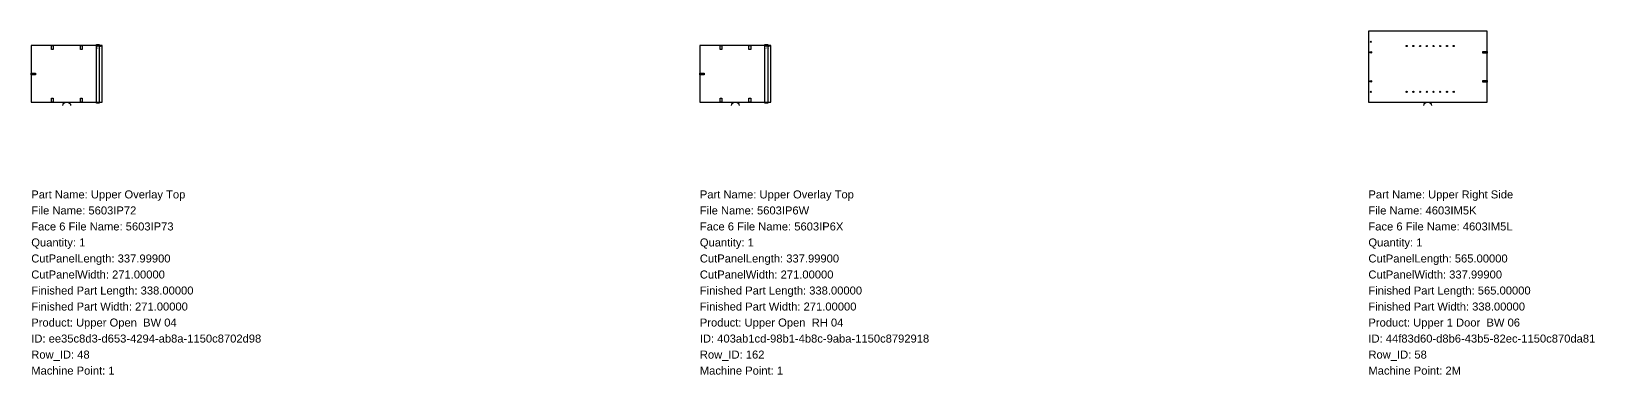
# Model space of a CAD drawing. Header units: inches. Extents: x 0 to 159254, y -1296 to 458.
# Drawn here: x 93311 to 100754, y -1296 to 338 of the extents above; entities that cross this region are included whole.
import ezdxf

# ---------------------------------------------------------------- set-up
doc = ezdxf.new("R2010")
doc.units = ezdxf.units.IN
doc.header["$MEASUREMENT"] = 0
for name, color, linetype in [('BORDER_Z23P0RT1001', 7, 'Continuous'), ('HBORE_Z11P5', 4, 'Continuous'), ('NESTTEXT', 1, 'Continuous'), ('PLINEDIRECTION', 6, 'Continuous'), ('ROUTE_Z12P0RT1003', 7, 'Continuous'), ('VBORE_Z11P0', 3, 'Continuous'), ('VBORE_Z12P0', 3, 'Continuous'), ('VBORE_Z23P0', 3, 'Continuous')]:
    doc.layers.add(name, color=color, linetype=linetype)
doc.styles.get("Standard").update_dxf_attribs({"font": 'arial.ttf'})

msp = doc.modelspace()

# ---------------------------------------------------------------- linework, layer by layer
at = {"layer": 'BORDER_Z23P0RT1001', "color": 2}
for points in [[(99940.919, -15, -0.414213562), (99955.919, 0), (100241.594, 0), (100241.594, 337.999), (99676.594, 337.999), (99676.594, 0), (99962.269, 0, -0.414213562), (99977.269, -15)], [(93461.8205, -15, -0.414213562), (93476.8205, 0), (93648.995, 0), (93648.995, 271), (93310.996, 271), (93310.996, 0), (93483.1705, 0, -0.414213562), (93498.1705, -15)], [(96644.6195, -15, -0.414213562), (96659.6195, 0), (96831.794, 0), (96831.794, 271), (96493.795, 271), (96493.795, 0), (96665.9695, 0, -0.414213562), (96680.9695, -15)]]:
    msp.add_lwpolyline(points, format="xyb", dxfattribs=at)
at = {"layer": 'HBORE_Z11P5', "color": 4}
for points in [[(93414.996, 271), (93414.996, 251), (93406.996, 251), (93406.996, 271), (93414.996, 271)], [(93552.996, 271), (93552.996, 251), (93544.996, 251), (93544.996, 271), (93552.996, 271)], [(96597.795, 271), (96597.795, 251), (96589.795, 251), (96589.795, 271), (96597.795, 271)], [(96735.795, 271), (96735.795, 251), (96727.795, 251), (96727.795, 271), (96735.795, 271)], [(100241.594, 233.999), (100221.594, 233.999), (100221.594, 241.999), (100241.594, 241.999), (100241.594, 233.999)], [(93310.996, 139.5), (93330.996, 139.5), (93330.996, 131.5), (93310.996, 131.5), (93310.996, 139.5)], [(96493.795, 139.5), (96513.795, 139.5), (96513.795, 131.5), (96493.795, 131.5), (96493.795, 139.5)], [(100241.594, 95.999), (100221.594, 95.999), (100221.594, 103.999), (100241.594, 103.999), (100241.594, 95.999)], [(93406.996, 0), (93406.996, 20), (93414.996, 20), (93414.996, 0), (93406.996, 0)], [(93544.996, 0), (93544.996, 20), (93552.996, 20), (93552.996, 0), (93544.996, 0)], [(96589.795, 0), (96589.795, 20), (96597.795, 20), (96597.795, 0), (96589.795, 0)], [(96727.795, 0), (96727.795, 20), (96735.795, 20), (96735.795, 0), (96727.795, 0)]]:
    msp.add_lwpolyline(points, close=True, dxfattribs=at)
at = {"layer": 'PLINEDIRECTION', "color": 6}
for points in [[(93620.896, 275), (93620.896, 268.65), (93646.296, 268.65), (93633.596, 271.825), (93633.596, 265.475), (93646.296, 268.65), (93633.596, 270.2375), (93633.596, 267.0625), (93646.296, 268.65)], [(96803.695, 275), (96803.695, 268.65), (96829.095, 268.65), (96816.395, 271.825), (96816.395, 265.475), (96829.095, 268.65), (96816.395, 270.2375), (96816.395, 267.0625), (96829.095, 268.65)]]:
    msp.add_lwpolyline(points, dxfattribs=at)
at = {"layer": 'ROUTE_Z12P0RT1003', "color": 3}
for points in [[(93620.896, 275), (93633.996, 275), (93633.996, -4), (93620.896, -4), (93620.896, 275)], [(96803.695, 275), (96816.795, 275), (96816.795, -4), (96803.695, -4), (96803.695, 275)]]:
    msp.add_lwpolyline(points, close=True, dxfattribs=at)
at = {"layer": 'VBORE_Z11P0', "color": 3}
for centre in [(99858.594, 267.999), (99890.594, 267.999), (99922.594, 267.999), (99954.594, 267.999), (99986.594, 267.999), (100018.594, 267.999), (100050.594, 267.999), (100082.594, 267.999), (99858.594, 49.999), (99890.594, 49.999), (99922.594, 49.999), (99954.594, 49.999), (99986.594, 49.999), (100018.594, 49.999), (100050.594, 49.999), (100082.594, 49.999)]:
    msp.add_circle(centre, 2.505, dxfattribs=at)
at = {"layer": 'VBORE_Z12P0', "color": 3}
for centre in [(99688.094, 237.999), (99688.094, 99.999)]:
    msp.add_circle(centre, 4, dxfattribs=at)
at = {"layer": 'VBORE_Z23P0', "color": 3}
for centre in [(99688.094, 287.999), (99688.094, 49.999)]:
    msp.add_circle(centre, 2.5, dxfattribs=at)

# ---------------------------------------------------------------- texts
at = {"layer": 'NESTTEXT', "color": 1}
for s, p in [('Part Name: Upper Overlay Top', (93310.996, -457.2)), ('Part Name: Upper Overlay Top', (96493.795, -457.2)), ('Part Name: Upper Right Side', (99676.594, -457.2)), ('File Name: 5603IP72', (93310.996, -533.4)), ('File Name: 5603IP6W', (96493.795, -533.4)), ('File Name: 4603IM5K', (99676.594, -533.4)), ('Face 6 File Name: 5603IP73', (93310.996, -609.6)), ('Face 6 File Name: 5603IP6X', (96493.795, -609.6)), ('Face 6 File Name: 4603IM5L', (99676.594, -609.6)), ('Quantity: 1', (93310.996, -685.8)), ('Quantity: 1', (96493.795, -685.8)), ('Quantity: 1', (99676.594, -685.8)), ('CutPanelLength: 337.99900', (93310.996, -762)), ('CutPanelLength: 337.99900', (96493.795, -762)), ('CutPanelLength: 565.00000', (99676.594, -762)), ('CutPanelWidth: 271.00000', (93310.996, -838.2)), ('CutPanelWidth: 271.00000', (96493.795, -838.2)), ('CutPanelWidth: 337.99900', (99676.594, -838.2)), ('Finished Part Length: 338.00000', (93310.996, -914.4)), ('Finished Part Length: 338.00000', (96493.795, -914.4)), ('Finished Part Length: 565.00000', (99676.594, -914.4)), ('Finished Part Width: 271.00000', (93310.996, -990.6)), ('Finished Part Width: 271.00000', (96493.795, -990.6)), ('Finished Part Width: 338.00000', (99676.594, -990.6)), ('Product: Upper Open  BW 04', (93310.996, -1066.8)), ('Product: Upper Open  RH 04', (96493.795, -1066.8)), ('Product: Upper 1 Door  BW 06', (99676.594, -1066.8)), ('ID: ee35c8d3-d653-4294-ab8a-1150c8702d98', (93310.996, -1143)), ('ID: 403ab1cd-98b1-4b8c-9aba-1150c8792918', (96493.795, -1143)), ('ID: 44f83d60-d8b6-43b5-82ec-1150c870da81', (99676.594, -1143)), ('Row_ID: 48', (93310.996, -1219.2)), ('Row_ID: 162', (96493.795, -1219.2)), ('Row_ID: 58', (99676.594, -1219.2)), ('Machine Point: 1', (93310.996, -1295.4)), ('Machine Point: 1', (96493.795, -1295.4)), ('Machine Point: 2M', (99676.594, -1295.4))]:
    msp.add_text(s, height=38.1, dxfattribs=at).set_placement(p)
at = {"layer": 'PLINEDIRECTION', "color": 6}
for p in [(93620.896, 256), (96803.695, 256)]:
    msp.add_text('12', height=12.7, dxfattribs=at).set_placement(p)

doc.saveas('drawing.dxf')
